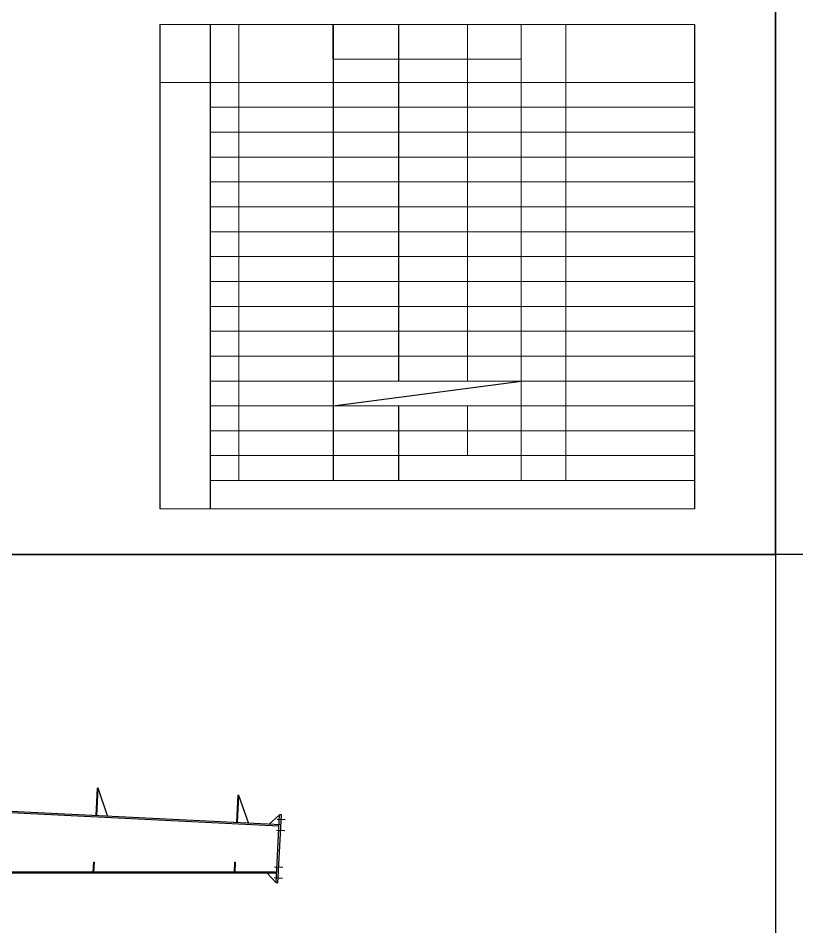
# Model space of a CAD drawing. Extents: x 102162 to 621267, y -39398 to 328893.
# Drawn here: x 459451 to 473806, y 289731 to 306492 of the extents above; entities that cross this region are included whole.
import ezdxf

# ---------------------------------------------------------------- set-up
doc = ezdxf.new("R2010")
doc.units = 0
doc.header["$LTSCALE"] = 1000
doc.header["$MEASUREMENT"] = 0
doc.layers.add('钢架', color=7, linetype='Continuous', lineweight=25)

msp = doc.modelspace()

# ---------------------------------------------------------------- linework, layer by layer
at = {"color": 1}
for p, q in [((462065.3, 306375.5), (462065.3, 297439.9)), ((462997, 297439.9), (462997, 306375.5))]:
    msp.add_line(p, q, dxfattribs=at)
for p, q in [((465256.4, 305736.7), (465256.4, 306375.5)), ((465256.4, 306375.5), (465256.4, 297962.8)), ((466464, 306375.5), (466464, 300717.1)), ((466464, 306375.5), (466464, 299799)), ((471920.8, 306375.5), (471920.8, 297439.9)), ((466464, 299959), (466464, 299799)), ((465256.4, 299340), (468722.1, 299799)), ((466464, 299340), (466464, 297962.8)), ((455295, 292066.7), (464295, 291616.7)), ((455295, 292042.7), (464257.9, 291594.5)), ((464215.3, 290743.6), (455975, 290736.7)), ((464214.1, 290719.6), (455975, 290716.9))]:
    msp.add_line(p, q)
at = {"color": 2}
for p, q in [((460888, 291787), (460913, 292286.4)), ((460910.9, 292243.3), (460888, 291787)), ((460900, 291786.4), (460925, 292285.8)), ((460925, 292285.8), (460913, 292286.4)), ((461099.8, 291776.4), (460925, 292285.8)), ((463484.8, 291657.2), (463509.8, 292156.6)), ((463496.8, 291656.6), (463521.8, 292156)), ((463521.8, 292156), (463509.8, 292156.6)), ((463696.5, 291646.6), (463521.8, 292156)), ((463507.6, 292113.5), (463484.8, 291657.2)), ((464268.1, 291798.3), (464079.3, 291627.5)), ((464205.1, 290539.8), (464268.1, 291798.3)), ((464375.4, 291702.8), (464223.6, 291710.4)), ((464241.1, 290538), (464304, 291796.5)), ((464304, 291796.5), (464268.1, 291798.3)), ((464365.4, 291503), (464213.6, 291510.6)), ((460835.7, 290740.7), (460844.7, 290920.8)), ((460844.7, 290920.8), (460856.7, 290920.8)), ((460847.7, 290740.8), (460856.7, 290920.8)), ((463439.1, 290742.9), (463448.1, 290922.9)), ((463448.1, 290922.9), (463460.1, 290922.9)), ((463451.1, 290742.9), (463460.1, 290922.9)), ((464331.5, 290823.9), (464179.7, 290831.5)), ((460835.7, 290740.7), (460847.7, 290740.8)), ((463439.1, 290742.9), (463451.1, 290742.9)), ((464205.1, 290539.8), (464042.6, 290719.5)), ((464321.5, 290624.1), (464169.7, 290631.7)), ((464241.1, 290538), (464205.1, 290539.8))]:
    msp.add_line(p, q, dxfattribs=at)
for points in [[(443711.7, 317601.7), (473411.7, 317601.7), (473411.7, 296601.7), (443711.7, 296601.7)], [(473411.7, 317601.7), (503111.7, 317601.7), (503111.7, 296601.7), (473411.7, 296601.7)], [(443711.7, 296601.7), (473411.7, 296601.7), (473411.7, 275601.7), (443711.7, 275601.7)]]:
    msp.add_lwpolyline(points, close=True)
at = {"layer": '钢架', "lineweight": 13}
for p, q in [((462065.3, 306375.5), (471920.8, 306375.5)), ((463517.1, 306375.5), (463517.1, 297962.8)), ((467732.1, 306375.5), (467732.1, 303471.4)), ((468722.1, 306375.5), (468722.1, 297962.8)), ((469547.4, 306375.5), (469547.4, 297962.8)), ((465256.4, 305736.7), (468722.1, 305736.7)), ((462065.3, 305307.5), (471920.8, 305307.5)), ((462997, 304848.5), (471920.8, 304848.5)), ((462997, 304389.4), (471920.8, 304389.4)), ((462997, 303930.4), (471920.8, 303930.4)), ((462997, 303930.4), (471920.8, 303930.4)), ((462997, 303471.4), (471920.8, 303471.4)), ((467732.1, 303471.4), (467732.1, 303012.3)), ((462997, 303012.3), (471920.8, 303012.3)), ((467732.1, 303012.3), (467732.1, 299799)), ((462997, 302553.3), (471920.8, 302553.3)), ((462997, 302094.2), (471920.8, 302094.2)), ((462997, 301635.2), (471920.8, 301635.2)), ((462997, 301176.1), (471920.8, 301176.1)), ((462997, 300717.1), (471920.8, 300717.1)), ((462997, 300717.1), (471920.8, 300717.1)), ((462997, 300717.1), (471920.8, 300717.1)), ((462997, 300717.1), (471920.8, 300717.1)), ((462997, 300258.1), (471920.8, 300258.1)), ((462997, 300258.1), (471920.8, 300258.1)), ((462997, 299799), (471920.8, 299799)), ((462997, 299340), (471920.8, 299340)), ((467732.1, 299340), (467732.1, 298421.9)), ((462997, 298880.9), (471920.8, 298880.9)), ((462997, 298421.9), (471920.8, 298421.9)), ((462997, 297962.8), (471920.8, 297962.8)), ((462065.3, 297439.9), (471920.8, 297439.9))]:
    msp.add_line(p, q, dxfattribs=at)

doc.saveas('drawing.dxf')
